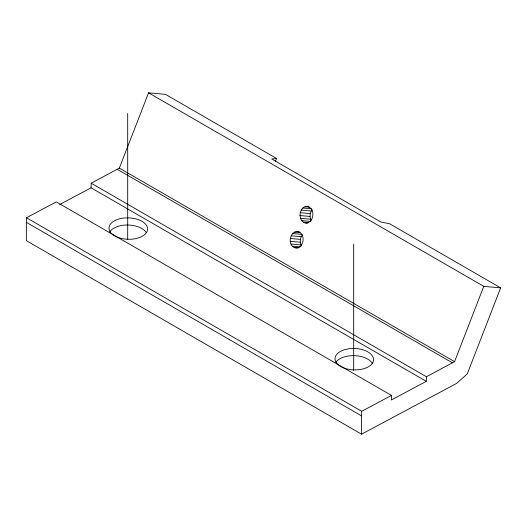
<?xml version="1.0" encoding="UTF-8"?>
<svg xmlns="http://www.w3.org/2000/svg" width="527" height="527" viewBox="0 0 527 527"><rect width="100%" height="100%" fill="white"/><g stroke="black" fill="none" stroke-linecap="round" stroke-linejoin="round"><path stroke-width="0.79" d="M296.879 231.564C306.8 232.269 304.046 250.733 294.25 247.604C286.754 243.876 290.384 229.541 299.217 231.768M301.747 246.017C299.547 242.763 299.935 238.033 302.379 235.009M26.35 222.348L26.495 217.77L56.257 201.881L391.469 395.415L391.324 399.993L426.277 381.337L426.422 376.752L454.564 361.641L483.773 286.352L500.65 287.861L467.238 373.966L456.593 383.412L361.562 434.182L26.35 240.648L26.35 222.348L361.562 415.882L361.562 434.182M59.676 204.555L91.066 187.803L91.211 183.218L119.346 168.106L148.561 92.818L165.438 94.326L276.523 158.462L275.344 161.512M361.562 415.882L361.706 411.304L391.469 395.415M308.012 223.145C296.82 224.397 297.854 204.357 308.723 206.604M311.174 220.372C309.362 217.183 309.764 212.756 312.122 209.944M305.673 222.934C314.296 222.98 315.653 207.987 307.169 206.465M276.523 158.462L271.721 158.983L380.863 221.999L389.565 223.725L500.65 287.861M304.902 206.762L309.573 207.177M302.821 208.013L311.391 208.778M301.174 210.069L311.299 210.971M300.153 212.684L310.284 213.593M299.896 215.543L310.021 216.452M300.423 218.303L310.548 219.206M301.675 220.629L311.022 221.465M303.499 222.236L308.17 222.651M294.633 232.091L300.087 232.578M292.63 233.553L301.984 234.39M291.121 235.767L301.246 236.676M290.278 238.474L300.403 239.377M290.206 241.34L300.331 242.249M290.917 244.027L301.042 244.93M292.32 246.201L300.107 246.893M294.25 247.604L298.144 247.953M148.561 92.818L483.773 286.352M119.346 168.106L454.564 361.641M117.244 169.319L452.456 362.853M91.211 183.218L426.422 376.752M91.066 187.803L426.277 381.337M26.495 217.77L361.706 411.304M353.683 244.093L353.683 370.586M127.692 113.47L127.692 239.258M109.649 232.124A19.295 10.711 1.8 0 1 113.252 228.534L116.954 226.722A19.295 10.711 1.8 0 1 146.163 232.433M335.916 362.293A19.295 10.711 1.8 0 1 354.447 355.639A19.295 10.711 1.8 0 1 372.431 363.518M343.235 367.727A19.295 10.711 1.8 0 0 373.491 360.534A19.295 10.711 1.8 0 0 346.107 349.302A19.295 10.711 1.8 0 0 343.235 367.727M115.933 236.524A19.295 10.711 1.8 0 0 147.29 230.819A19.295 10.711 1.8 0 0 121.638 218.362A19.295 10.711 1.8 0 0 115.933 236.524"/></g></svg>
